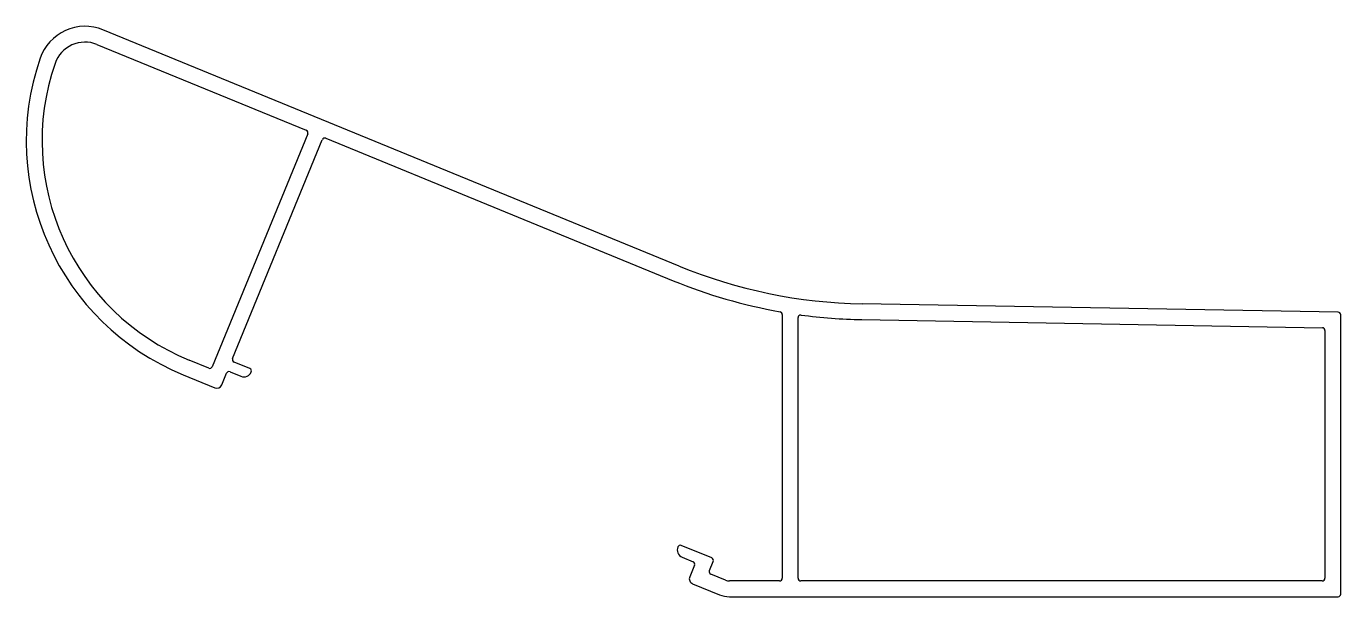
# Model space of a CAD drawing. Extents: x 12 to 262, y 11 to 119.
import ezdxf

# ---------------------------------------------------------------- set-up
doc = ezdxf.new("R2010")
doc.units = 0
doc.layers.get('0').update_dxf_attribs({"linetype": 'CONTINUOUS'})

msp = doc.modelspace()

# ---------------------------------------------------------------- linework, layer by layer
for p, q in [((136.27, 73.75), (26.93, 118.6)), ((25.79, 115.82), (65.52, 99.53)), ((65.79, 98.88), (47.65, 54.65)), ((51.53, 56.2), (68.56, 97.74)), ((69.22, 98.01), (135.13, 70.98)), ((261.37, 65.01), (171.02, 66.59)), ((155.86, 64.6), (155.86, 14.5)), ((158.86, 14.5), (158.86, 63.97)), ((170.97, 63.59), (258.37, 62.06)), ((261.86, 11.5), (261.86, 64.51)), ((258.86, 61.56), (258.86, 14.5)), ((47, 54.38), (43.3, 55.9)), ((54.81, 54.31), (51.8, 55.55)), ((42.16, 53.12), (48.17, 50.66)), ((49.48, 51.2), (50.39, 53.42)), ((51.04, 53.7), (53.12, 52.84)), ((142.47, 18.36), (136.69, 20.73)), ((136.85, 18.5), (138.94, 17.65)), ((142.02, 15.95), (142.74, 17.71)), ((139.21, 17), (138.3, 14.78)), ((145.08, 14.15), (142.29, 15.3)), ((138.84, 13.47), (143.95, 11.38)), ((155.36, 14), (145.84, 14)), ((258.36, 14), (159.36, 14)), ((145.84, 11), (261.36, 11))]:
    msp.add_line(p, q)
for centre, radius, start, end in [((23.51, 110.27), 9, 67.7, 160.9338), ((23.51, 110.27), 6, 67.7, 160.9338), ((60.37, 97.53), 48, 160.9338, 247.7), ((60.37, 97.53), 45, 160.9338, 247.7), ((65.33, 99.07), 0.5, 337.7, 67.7), ((69.03, 97.55), 0.5, 67.7, 157.7), ((172.7, 162.58), 96, 247.7, 269), ((172.7, 162.58), 99, 247.7, 259.962), ((155.36, 64.6), 0.5, 0, 79.962), ((261.36, 64.51), 0.5, 0, 89), ((159.36, 63.97), 0.5, 82.2934, 180), ((172.7, 162.58), 99, 262.2934, 269), ((258.36, 61.56), 0.5, 0, 89), ((51.99, 56.01), 0.5, 157.7, 247.7), ((47.19, 54.84), 0.5, 247.7001, 337.7), ((50.85, 53.23), 0.5, 67.7, 157.7), ((53.69, 54.23), 1.5, 247.7, 337.7), ((54.62, 53.85), 0.5, 337.7, 67.7), ((48.55, 51.58), 1, 247.7, 337.7), ((137.42, 19.89), 1.5, 157.7, 247.7), ((136.5, 20.27), 0.5, 67.7, 157.7), ((138.75, 17.19), 0.5, 337.7, 67.7), ((142.28, 17.9), 0.5, 337.7, 67.7), ((142.48, 15.76), 0.5, 157.7, 247.6999), ((139.22, 14.4), 1, 157.7, 247.7), ((145.84, 16), 2, 247.7, 270), ((155.36, 14.5), 0.5, 270, 0), ((159.36, 14.5), 0.5, 180, 270), ((258.36, 14.5), 0.5, 270, 0), ((145.84, 16), 5, 247.7, 270), ((261.36, 11.5), 0.5, 270, 0)]:
    msp.add_arc(centre, radius, start, end)

doc.saveas('drawing.dxf')
